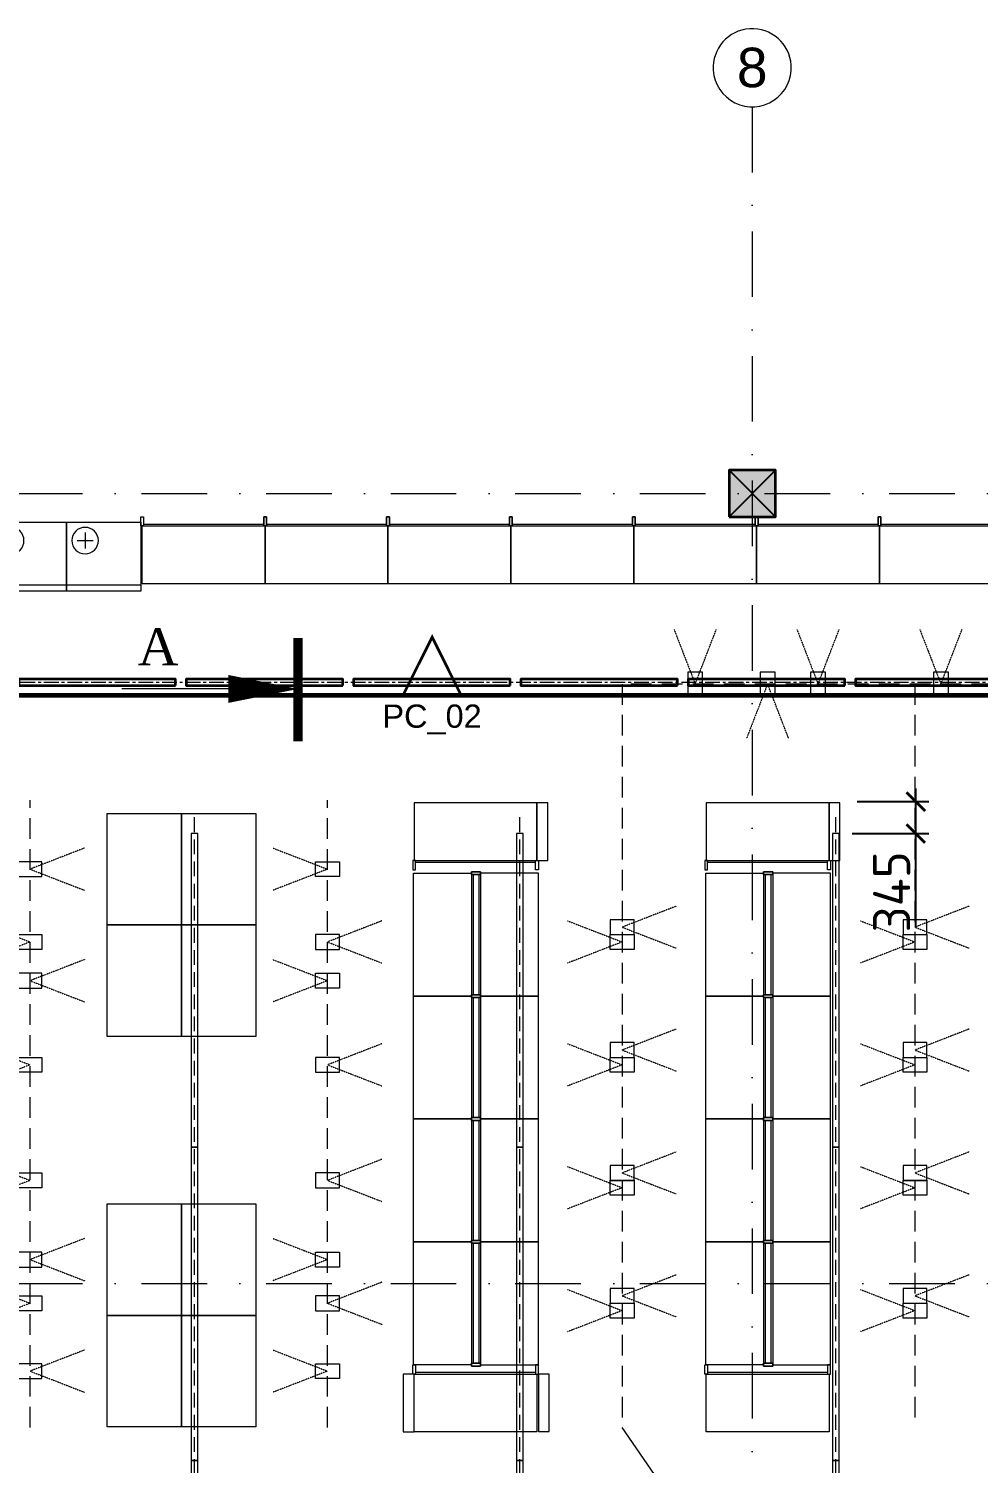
# Model space of a CAD drawing. Header units: millimetres. Extents: x -164867 to 807677, y -316775 to 513985.
# Drawn here: x 273254 to 283470, y 498529 to 513963 of the extents above; entities that cross this region are included whole.
import ezdxf

# ---------------------------------------------------------------- set-up
doc = ezdxf.new("R2010")
doc.units = ezdxf.units.MM
for name, pattern in [('CENTER', [50.8, 31.75, -6.35, 6.35, -6.35]), ('CENTER2', [28.575, 19.05, -3.175, 3.175, -3.175]), ('EVENDASH', [0.25, 0.125, -0.125]), ('HIDDEN2', [4.7625, 3.175, -1.5875]), ('А_Штрихпунктирная', [1340.555525, 705.555534, -352.777767, 0, -282.222223])]:
    doc.linetypes.add(name, pattern=pattern)
doc.layers.get('Defpoints').update_dxf_attribs({"color": 140})
for name, color, linetype, lineweight in [('00_asys', 7, 'CENTER2', 13), ('00_kolony', 7, 'Continuous', 35), ('EL LOTKI', 202, 'Continuous', 18), ('INT_0_isk_ZENKLAS', 1, 'Continuous', 13), ('INT_0_zymejimai', 1, 'Continuous', 9), ('INT_2_Sviesa_SAB_GENERALINIS SALES', 1, 'Continuous', 18), ('INT_2_Sviesa_SAB_LED JUOSTOS', 1, 'Continuous', 18), ('INT_2_Sviesa_SAB_MEDINES LUBOS', 1, 'Continuous', 35), ('INT_2_Sviesa_SAB_PROZEKTORIAI', 1, 'Continuous', 18), ('TECHNO', 7, 'Continuous', 15)]:
    doc.layers.add(name, color=color, linetype=linetype, lineweight=lineweight)
doc.layers.add('00_planas_hatch', color=7, linetype='Continuous', lineweight=0, true_color=0x3c3c3c)
doc.styles.add('GENERATED_STYLE_4', font='times.ttf')
doc.styles.add('ISOCPEUR', font='isocpeur.ttf')
doc.styles.get("Standard").update_dxf_attribs({"font": 'arial.ttf'})
doc.dimstyles.new('SAB_int_200', dxfattribs={"dimtxt": 400, "dimasz": 200, "dimexe": 140, "dimexo": 140, "dimgap": 60, "dimtad": 1, "dimdec": 1, "dimrnd": 5, "dimtxsty": 'ISOCPEUR', "dimblk": 'ARCHTICK', "dimcen": 20, "dimdle": 140, "dimadec": 0, "dimazin": 0, "dimtfac": 1, "dimtdec": 1, "dimtmove": 1, "dimatfit": 2, "dimfxl": 1, "dimtfill": 1, "dimarcsym": 0})

# ---------------------------------------------------------------- blocks, each defined once
blk = doc.blocks.new('1.33m stelazs')
at = {"transparency": 33554669}
for points in [[(15602, 11320), (15602, 11420), (15632, 11420), (15632, 11320), (15602, 11320)], [(15617, 11320), (15617, 10699), (16939, 10699), (16939, 11320), (15617, 11320)], [(16924, 11340), (15632, 11340)], [(16954, 11320), (16954, 11420), (16924, 11420), (16924, 11320), (16954, 11320)]]:
    blk.add_lwpolyline(points, dxfattribs=at)
blk = doc.blocks.new('+_3')
at = {"transparency": 33554669}
for p, q in [((0.035, -0.02), (0.035, -0.05)), ((0.02, -0.035), (0.05, -0.035))]:
    blk.add_line(p, q, dxfattribs=at)
blk.add_circle((0.035, -0.035), 0.025, dxfattribs=at)
blk = doc.blocks.new('s700')
at = {"linetype": 'Continuous', "lineweight": 0}
for p, q in [((0, -65), (0, 585)), ((0, 585), (700, 585)), ((700, 585), (700, -65)), ((0, -65), (0, -5)), ((0, -5), (700, -5)), ((700, -65), (0, -65)), ((700, -5), (700, -65))]:
    blk.add_line(p, q, dxfattribs=at)
at = {"color": 0, "linetype": 'Continuous', "lineweight": 0, "xscale": 5000, "yscale": -5000, "zscale": 5000, "rotation": 270}
blk.add_blockref('+_3', (0, 585), dxfattribs=at)
blk = doc.blocks.new('TECHNOLOGIJA Garmatnaya')
at = {"layer": 'TECHNO', "transparency": 33554687}
for points in [[(27861, 46358), (27061, 46358), (27061, 47558), (27861, 47558)], [(28661, 46358), (27861, 46358), (27861, 47558), (28661, 47558)], [(31684, 47053), (31801, 47053), (31801, 47673), (31684, 47673)], [(34826, 47053), (34943, 47053), (34943, 47673), (34826, 47673)], [(27861, 45158), (27061, 45158), (27061, 46358), (27861, 46358)], [(28661, 45158), (27861, 45158), (27861, 46358), (28661, 46358)], [(27861, 42158), (27061, 42158), (27061, 43358), (27861, 43358)], [(28661, 42158), (27861, 42158), (27861, 43358), (28661, 43358)], [(27861, 40958), (27061, 40958), (27061, 42158), (27861, 42158)], [(28661, 40958), (27861, 40958), (27861, 42158), (28661, 42158)], [(30245, 40906), (30362, 40906), (30362, 41526), (30245, 41526)], [(31699, 40908), (31816, 40908), (31816, 41527), (31699, 41527)]]:
    blk.add_lwpolyline(points, close=True, dxfattribs=at)
at = {"layer": 'TECHNO', "transparency": 33554687, "xscale": 1.1428571, "yscale": 1.1428571, "zscale": 1.1428571}
for p in [(25822, 50024), (26622, 50024)]:
    blk.add_blockref('s700', p, dxfattribs=at)
at = {"layer": 'TECHNO', "transparency": 33554687, "xscale": -1}
for p in [(44376, 39330), (45698, 39330), (47020, 39330), (48342, 39330), (49664, 39330), (50986, 39330), (52308, 39330), (47301, 30207), (50443, 30207)]:
    blk.add_blockref('1.33m stelazs', p, dxfattribs=at)
at = {"layer": 'TECHNO', "transparency": 33554687}
for p, rotation in [((47301, 58372), 180), ((50443, 58372), 180), ((42398, 29976), 90), ((45540, 29976), 90), ((42398, 28654), 90), ((45540, 28654), 90), ((42398, 27332), 90), ((45540, 27332), 90), ((42398, 26010), 90), ((45540, 26010), 90)]:
    blk.add_blockref('1.33m stelazs', p, dxfattribs=dict(at, rotation=rotation))
at = {"layer": 'TECHNO', "transparency": 33554687, "xscale": -1, "rotation": 270}
for p in [(19658, 29976), (22800, 29976), (19658, 28654), (22800, 28654), (19658, 27332), (22800, 27332), (19658, 26010), (22800, 26010)]:
    blk.add_blockref('1.33m stelazs', p, dxfattribs=at)
blk = doc.blocks.new('Sviestuvas 3372mm')
at = {"transparency": 33554687}
blk.add_lwpolyline([(-1686, -35), (1686, -35), (1686, 35), (-1686, 35)], close=True, dxfattribs=at)
blk = doc.blocks.new('_ArchTick')
at = {"color": 0, "linetype": 'ByBlock', "const_width": 0.15}
blk.add_lwpolyline([(-0.5, -0.5), (0.5, 0.5)], dxfattribs=at)
blk = doc.blocks.new('*D401')
at = {"layer": 'Defpoints', "color": 0, "transparency": 16777216}
for p in [(34990, 47685), (35760, 47685), (34935, 47341)]:
    blk.add_point(p, dxfattribs=at)
at = {"layer": 'INT_2_Sviesa_SAB_GENERALINIS SALES', "color": 0, "lineweight": -2, "transparency": 16777216}
for p, q in [((35760, 47201), (35760, 47825)), ((35130, 47685), (35900, 47685)), ((35075, 47341), (35900, 47341)), ((35760, 46334), (35760, 47341))]:
    blk.add_line(p, q, dxfattribs=at)
at = {"layer": 'INT_2_Sviesa_SAB_GENERALINIS SALES', "color": 0, "lineweight": -2, "transparency": 16777216, "xscale": 200, "yscale": 200, "zscale": 200, "rotation": 90}
blk.add_blockref('_ArchTick', (35760, 47685), dxfattribs=at)
at = {"layer": 'INT_2_Sviesa_SAB_GENERALINIS SALES', "color": 0, "transparency": 16777216, "insert": (35500, 46714), "char_height": 400, "attachment_point": 5, "rotation": 90, "style": 'ISOCPEUR', "bg_fill": 3, "box_fill_scale": 1.1, "bg_fill_color": 256, "bg_fill_true_color": 13158600, "bg_fill_transparency": 0}
blk.add_mtext('345', dxfattribs=at)
at = {"layer": 'INT_2_Sviesa_SAB_GENERALINIS SALES', "color": 0, "lineweight": -2, "transparency": 16777216, "xscale": 200, "yscale": 200, "zscale": 200, "rotation": 270}
blk.add_blockref('_ArchTick', (35760, 47341), dxfattribs=at)
blk = doc.blocks.new('LED Garmatnaya')
at = {"layer": 'INT_2_Sviesa_SAB_LED JUOSTOS', "linetype": 'EVENDASH', "ltscale": 400, "transparency": 33554687, "const_width": 50}
blk.add_lwpolyline([(40522.5, 42767.5), (40522.5, 48827.5), (7012.5, 48827.5), (7012.5, 2167.5), (42172.5, 2167.5), (42172.5, 6335)], dxfattribs=at)
blk = doc.blocks.new('Sviestuvas prozektorius')
at = {"linetype": 'EVENDASH', "lineweight": 0, "ltscale": 2.5, "transparency": 33554687}
blk.add_lwpolyline([(-586, 227), (0, 0), (-586, -227)], dxfattribs=at)
at = {"transparency": 33554687}
blk.add_lwpolyline([(-128, -80), (-128, 80), (128, 80), (128, -80)], close=True, dxfattribs=at)
blk = doc.blocks.new('*U287')
at = {"layer": 'INT_2_Sviesa_SAB_PROZEKTORIAI', "linetype": 'HIDDEN2', "ltscale": 80, "transparency": 33554687, "xscale": -1, "rotation": 270}
blk.add_blockref('Sviestuvas prozektorius', (0, 229), dxfattribs=at)
blk = doc.blocks.new('*U357')
at = {"layer": 'INT_2_Sviesa_SAB_PROZEKTORIAI', "linetype": 'HIDDEN2', "ltscale": 80, "transparency": 33554687, "xscale": -1, "rotation": 270}
blk.add_blockref('Sviestuvas prozektorius', (0, 229), dxfattribs=at)
blk = doc.blocks.new('PROZEKTORIAI Garmatnaya')
at = {"layer": 'INT_2_Sviesa_SAB_PROZEKTORIAI', "linetype": 'HIDDEN2', "ltscale": 70, "transparency": 33554687}
for p, q in [((26230, 40950), (26230, 47700)), ((29430, 40950), (29430, 47700))]:
    blk.add_line(p, q, dxfattribs=at)
for points in [[(41250, 40950), (41250, 48950), (32600, 48950), (32600, 40950)], [(35750, 48950), (35750, 40950)]]:
    blk.add_lwpolyline(points, dxfattribs=at)
at = {"layer": 'INT_2_Sviesa_SAB_PROZEKTORIAI', "ltscale": 80, "transparency": 33554687, "elevation": 0}
blk.add_lwpolyline([(33224, 40046), (32600, 40950)], dxfattribs=at)
at = {"layer": 'INT_2_Sviesa_SAB_PROZEKTORIAI', "color": 0, "linetype": 'ByBlock', "lineweight": -2, "transparency": 16777216}
for name, p, rotation in [('*U287', (33386, 49179), 180), ('*U287', (34708, 49179), 180), ('*U287', (36030, 49179), 180), ('*U357', (26459, 46958), 90), ('*U357', (32829, 46334), 90), ('*U357', (35979, 46334), 90), ('*U357', (29659, 46175), 90), ('*U357', (26459, 45758), 90), ('*U357', (32829, 45012), 90), ('*U357', (35979, 45012), 90), ('*U357', (29659, 44853), 90), ('*U357', (29659, 43610), 90), ('*U357', (32829, 43690), 90), ('*U357', (35979, 43690), 90), ('*U357', (26459, 42758), 90), ('*U357', (29659, 42288), 90), ('*U357', (32829, 42368), 90), ('*U357', (35979, 42368), 90), ('*U357', (26459, 41558), 90)]:
    blk.add_blockref(name, p, dxfattribs=dict(at, rotation=rotation))
blk.add_blockref('*U287', (34165, 48721), dxfattribs=at)
at = {"layer": 'INT_2_Sviesa_SAB_PROZEKTORIAI', "color": 0, "linetype": 'ByBlock', "lineweight": -2, "transparency": 16777216, "xscale": -1, "rotation": 270}
for p in [(29201, 46958), (26001, 46175), (32371, 46175), (35521, 46175), (29201, 45758), (26001, 44853), (32371, 44853), (35521, 44853), (26001, 43610), (32371, 43531), (35521, 43531), (29201, 42758), (26001, 42288), (32371, 42209), (35521, 42209), (29201, 41558)]:
    blk.add_blockref('*U357', p, dxfattribs=at)
blk = doc.blocks.new('L 1686')
at = {"transparency": 33554687}
blk.add_lwpolyline([(1994128, -1660861), (1994198, -1660861), (1994198, -1662547), (1994128, -1662547)], close=True, dxfattribs=at)
blk = doc.blocks.new('SVIESTUVAI Garmatnaya')
at = {"layer": 'INT_2_Sviesa_SAB_MEDINES LUBOS', "transparency": 33554687, "xscale": -1, "rotation": 270}
for p in [(1688657, -1945195), (1690457, -1945195), (1692257, -1945195), (1694057, -1945195), (1695857, -1945195), (1697657, -1945195)]:
    blk.add_blockref('L 1686', p, dxfattribs=at)
blk = doc.blocks.new('kolona 500x500')
at = {"layer": '00_planas_hatch', "transparency": 33554687}
h = blk.add_hatch(color=256, dxfattribs=at)
h.dxf.hatch_style = 1
h.paths.add_polyline_path([(-250, -250), (250, -250), (250, 250), (-250, 250)])
at = {"layer": '00_kolony', "color": 0, "transparency": 33554687}
blk.add_lwpolyline([(-250, -250), (250, -250), (250, 250), (-250, 250)], close=True, dxfattribs=at)
at = {"layer": 'Defpoints', "transparency": 33554687}
for points in [[(-250, 250), (250, -250)], [(250, 250), (-250, -250)]]:
    blk.add_lwpolyline(points, dxfattribs=at)
blk = doc.blocks.new('OSI Garmatnaya')
at = {"layer": '00_asys', "linetype": 'Continuous', "transparency": 33554687}
blk.add_lwpolyline([(33580.85, 55553.12, 1), (34419.15, 55606.42, 1)], format="xyb", close=True, dxfattribs=at)
at = {"layer": '00_asys', "linetype": 'А_Штрихпунктирная', "transparency": 33554687}
for points in [[(34000, 55159.77), (34000, -4664.1)], [(-6087.31, 51000), (59815.7, 51000)], [(-6087.31, 42500), (59815.7, 42500)]]:
    blk.add_lwpolyline(points, dxfattribs=at)
at = {"layer": '00_kolony', "transparency": 33554669}
blk.add_blockref('kolona 500x500', (34000, 51000), dxfattribs=at)
at = {"layer": '00_asys', "transparency": 33554687, "insert": (34000, 55579.77), "char_height": 425, "width": 1206.7351, "attachment_point": 5}
blk.add_mtext('8', dxfattribs=at)
blk = doc.blocks.new('ISKLOTINIU ZENKLAI Garmatnaya')
at = {"layer": 'INT_0_isk_ZENKLAS', "color": 1, "ltscale": 50, "transparency": 33554687, "const_width": 30}
blk.add_lwpolyline([(30243, 48829), (30868, 48829), (30556, 49454)], close=True, dxfattribs=at)
at = {"layer": 'INT_0_zymejimai', "color": 1, "transparency": 33554687}
blk.add_line((28364, 48897), (27218, 48897), dxfattribs=at)
at = {"layer": 'INT_0_zymejimai', "color": 1, "ltscale": 50, "transparency": 33554687, "const_width": 100}
blk.add_lwpolyline([(29114, 49445), (29114, 48334)], dxfattribs=at)
at = {"layer": 'INT_0_zymejimai', "color": 1, "transparency": 33554687}
blk.add_lwpolyline([(29114, 48897, 0, 300, 0), (28364, 48897, 0, 0, 0)], format="xyseb", dxfattribs=at)
at = {"layer": 'INT_0_isk_ZENKLAS', "color": 1, "ltscale": 50, "transparency": 33554687, "insert": (31089, 48407), "char_height": 250, "attachment_point": 9, "style": 'GENERATED_STYLE_4'}
blk.add_mtext('{\\fArial|b0|i0|c204|p34;РС_0\\fArial|b0|i0|c186|p34;2}', dxfattribs=at)
at = {"layer": 'INT_0_zymejimai', "color": 1, "ltscale": 50, "transparency": 33554687, "insert": (27826, 49551), "char_height": 400, "attachment_point": 3, "style": 'GENERATED_STYLE_4'}
blk.add_mtext('{\\fTimes New Roman|b0|i0|c204|p18;А}', dxfattribs=at)
blk = doc.blocks.new('EL LOTKI Garmatnaya')
at = {"layer": 'EL LOTKI', "linetype": 'CENTER', "ltscale": 5, "transparency": 33554687}
blk.add_lwpolyline([(42032.5, 41017.5), (42032.5, 48967.5), (7012.5, 48967.5), (7012.5, 2027.5), (42032.5, 2027.5), (42032.5, 41017.5)], dxfattribs=at)
blk = doc.blocks.new('GEN SVIESTUVAI Garmatnaya')
at = {"layer": 'INT_2_Sviesa_SAB_GENERALINIS SALES', "linetype": 'HIDDEN2', "lineweight": 13, "ltscale": 50, "transparency": 33554687}
for p, q in [((28000, 3304.5), (28000, 47540.5)), ((31500, 3304.5), (31500, 47540.5)), ((34900, 3304.5), (34900, 47540.5))]:
    blk.add_line(p, q, dxfattribs=at)
at = {"layer": 'INT_2_Sviesa_SAB_GENERALINIS SALES', "transparency": 33554687, "rotation": 90}
for p in [(28000, 45654.5), (31500, 45654.5), (34900, 45654.5), (28000, 42282.5), (31500, 42282.5), (34900, 42282.5), (28000, 38910.5), (31500, 38910.5), (34900, 38910.5)]:
    blk.add_blockref('Sviestuvas 3372mm', p, dxfattribs=at)
at = {"layer": 'INT_2_Sviesa_SAB_GENERALINIS SALES', "transparency": 33554687}
dim = blk.add_linear_dim(base=(35759.97, 47685), p1=(34935, 47340.5), p2=(34989.54, 47685), angle=90, dimstyle='SAB_int_200', dxfattribs=at)
dim.commit()
dim.dimension.update_dxf_attribs({"geometry": '*D401', "text_midpoint": (35378.43, 46714.45), "dimtype": 128})

msp = doc.modelspace()

# ---------------------------------------------------------------- block references
at = {"layer": 'TECHNO', "transparency": 33554687}
msp.add_blockref('TECHNOLOGIJA Garmatnaya', (247038.21, 457962.73), dxfattribs=at)

# ---------------------------------------------------------------- next in the draw order: block references
at = {"layer": 'INT_2_Sviesa_SAB_GENERALINIS SALES', "linetype": 'CENTER2', "lineweight": 25, "ltscale": 200, "transparency": 33554687}
msp.add_blockref('GEN SVIESTUVAI Garmatnaya', (247038.21, 457962.73), dxfattribs=at)

# ---------------------------------------------------------------- next in the draw order: block references
at = {"layer": 'INT_2_Sviesa_SAB_LED JUOSTOS', "transparency": 33554687}
msp.add_blockref('LED Garmatnaya', (247038.21, 457962.73), dxfattribs=at)

# ---------------------------------------------------------------- next in the draw order: block references
at = {"layer": 'INT_2_Sviesa_SAB_MEDINES LUBOS', "transparency": 33554687}
msp.add_blockref('SVIESTUVAI Garmatnaya', (247038.21, 457962.73), dxfattribs=at)
at = {"layer": 'INT_2_Sviesa_SAB_PROZEKTORIAI', "transparency": 33554687}
msp.add_blockref('PROZEKTORIAI Garmatnaya', (247038.21, 457962.73), dxfattribs=at)

# ---------------------------------------------------------------- next in the draw order: block references
at = {"layer": '00_asys', "linetype": 'CENTER2', "lineweight": 25, "ltscale": 200, "transparency": 33554687}
msp.add_blockref('OSI Garmatnaya', (247038.21, 457962.73), dxfattribs=at)

# ---------------------------------------------------------------- next in the draw order: block references
at = {"layer": 'INT_0_isk_ZENKLAS', "transparency": 33554687}
msp.add_blockref('ISKLOTINIU ZENKLAI Garmatnaya', (247038.21, 457962.73), dxfattribs=at)

# ---------------------------------------------------------------- next in the draw order: block references
at = {"layer": 'EL LOTKI', "transparency": 33554687}
msp.add_blockref('EL LOTKI Garmatnaya', (247038.21, 457962.73), dxfattribs=at)

doc.saveas('drawing.dxf')
